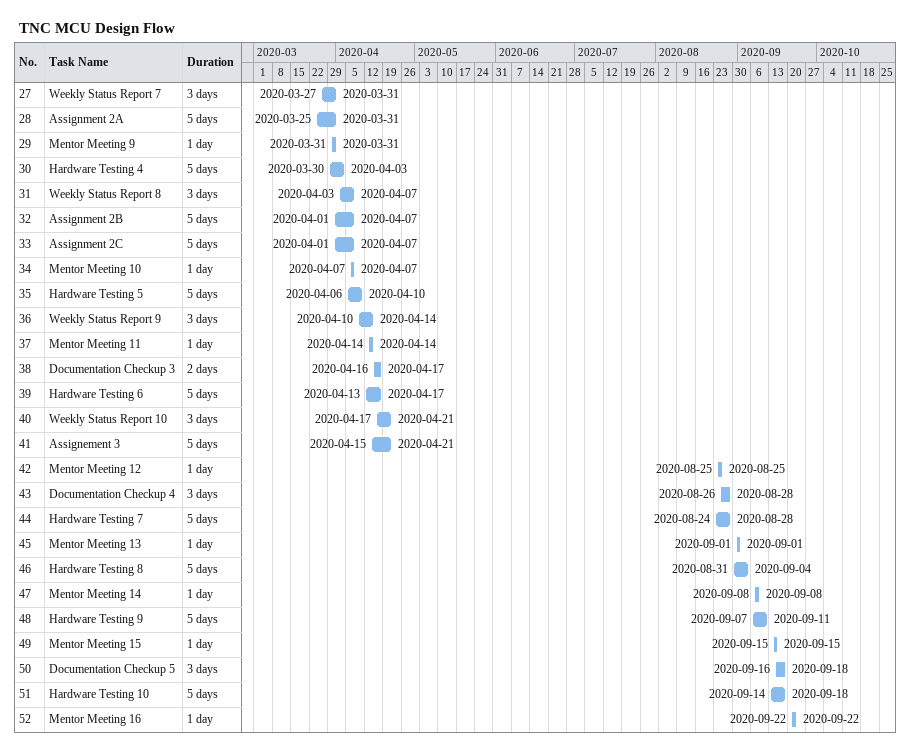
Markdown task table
TNC MCU Design Flow

| ID | Task | Duration | Start | Finish |
|---|---|---|---|---|
| 27 | Weekly Status Report 7 | 3d | 2020-03-27 | 2020-03-31 |
| 28 | Assignment 2A | 5d | 2020-03-25 | 2020-03-31 |
| 29 | Mentor Meeting 9 | 1d | 2020-03-31 | 2020-03-31 |
| 30 | Hardware Testing 4 | 5d | 2020-03-30 | 2020-04-03 |
| 31 | Weekly Status Report 8 | 3d | 2020-04-03 | 2020-04-07 |
| 32 | Assignment 2B | 5d | 2020-04-01 | 2020-04-07 |
| 33 | Assignment 2C | 5d | 2020-04-01 | 2020-04-07 |
| 34 | Mentor Meeting 10 | 1d | 2020-04-07 | 2020-04-07 |
| 35 | Hardware Testing 5 | 5d | 2020-04-06 | 2020-04-10 |
| 36 | Weekly Status Report 9 | 3d | 2020-04-10 | 2020-04-14 |
| 37 | Mentor Meeting 11 | 1d | 2020-04-14 | 2020-04-14 |
| 38 | Documentation Checkup 3 | 2d | 2020-04-16 | 2020-04-17 |
| 39 | Hardware Testing 6 | 5d | 2020-04-13 | 2020-04-17 |
| 40 | Weekly Status Report 10 | 3d | 2020-04-17 | 2020-04-21 |
| 41 | Assignement 3 | 5d | 2020-04-15 | 2020-04-21 |
| 42 | Mentor Meeting 12 | 1d | 2020-08-25 | 2020-08-25 |
| 43 | Documentation Checkup 4 | 3d | 2020-08-26 | 2020-08-28 |
| 44 | Hardware Testing 7 | 5d | 2020-08-24 | 2020-08-28 |
| 45 | Mentor Meeting 13 | 1d | 2020-09-01 | 2020-09-01 |
| 46 | Hardware Testing 8 | 5d | 2020-08-31 | 2020-09-04 |
| 47 | Mentor Meeting 14 | 1d | 2020-09-08 | 2020-09-08 |
| 48 | Hardware Testing 9 | 5d | 2020-09-07 | 2020-09-11 |
| 49 | Mentor Meeting 15 | 1d | 2020-09-15 | 2020-09-15 |
| 50 | Documentation Checkup 5 | 3d | 2020-09-16 | 2020-09-18 |
| 51 | Hardware Testing 10 | 5d | 2020-09-14 | 2020-09-18 |
| 52 | Mentor Meeting 16 | 1d | 2020-09-22 | 2020-09-22 |
